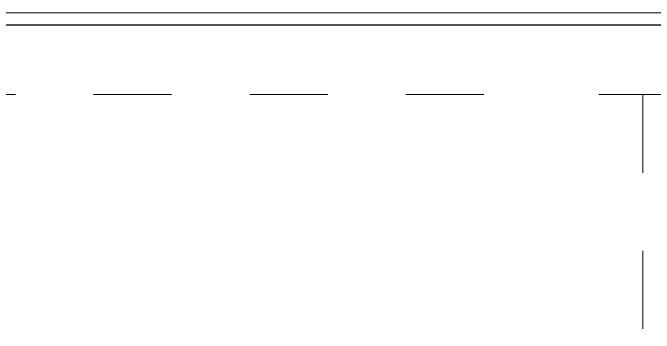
# Model space of a CAD drawing. Header units: millimetres. Extents: x -16 to 1007, y 828 to 1356.
# Drawn here: x 265.7 to 400.1, y 909.4 to 976.5 of the extents above; entities that cross this region are included whole.
import ezdxf

# ---------------------------------------------------------------- set-up
doc = ezdxf.new("R2010")
doc.units = ezdxf.units.MM
doc.header["$LTSCALE"] = 4
doc.linetypes.add('DASHED', pattern=[0.75, 0.5, -0.25])
doc.linetypes.add('DGN2', pattern=[8.182077, 4.091038, -4.091038])
doc.layers.add('1', color=1, linetype='DASHED', lineweight=0, true_color=0xff0000)
doc.layers.add('Level 17', color=7, linetype='Continuous', lineweight=0)
doc.layers.add('Level 22', color=7, linetype='Continuous', lineweight=0)

msp = doc.modelspace()

# ---------------------------------------------------------------- linework, layer by layer
at = {"layer": '1', "linetype": 'DGN2', "lineweight": 0}
for p, q in [((217.14, 959.36), (370.25, 959.36)), ((388.45, 959.36), (483.03, 959.36)), ((394.7, 959.36), (397.73, 959.36)), ((397.73, 959.36), (397.73, 840.87)), ((397.73, 959.36), (397.73, 840.87))]:
    msp.add_line(p, q, dxfattribs=at)
at = {"layer": 'Level 17', "color": 7, "linetype": 'Continuous', "lineweight": 0}
msp.add_line((499.76, 976.49), (-16.2, 976.49), dxfattribs=at)
at = {"layer": 'Level 22', "color": 7, "linetype": 'Continuous', "lineweight": 30}
msp.add_line((194.76, 973.99), (497.26, 973.99), dxfattribs=at)

doc.saveas('drawing.dxf')
